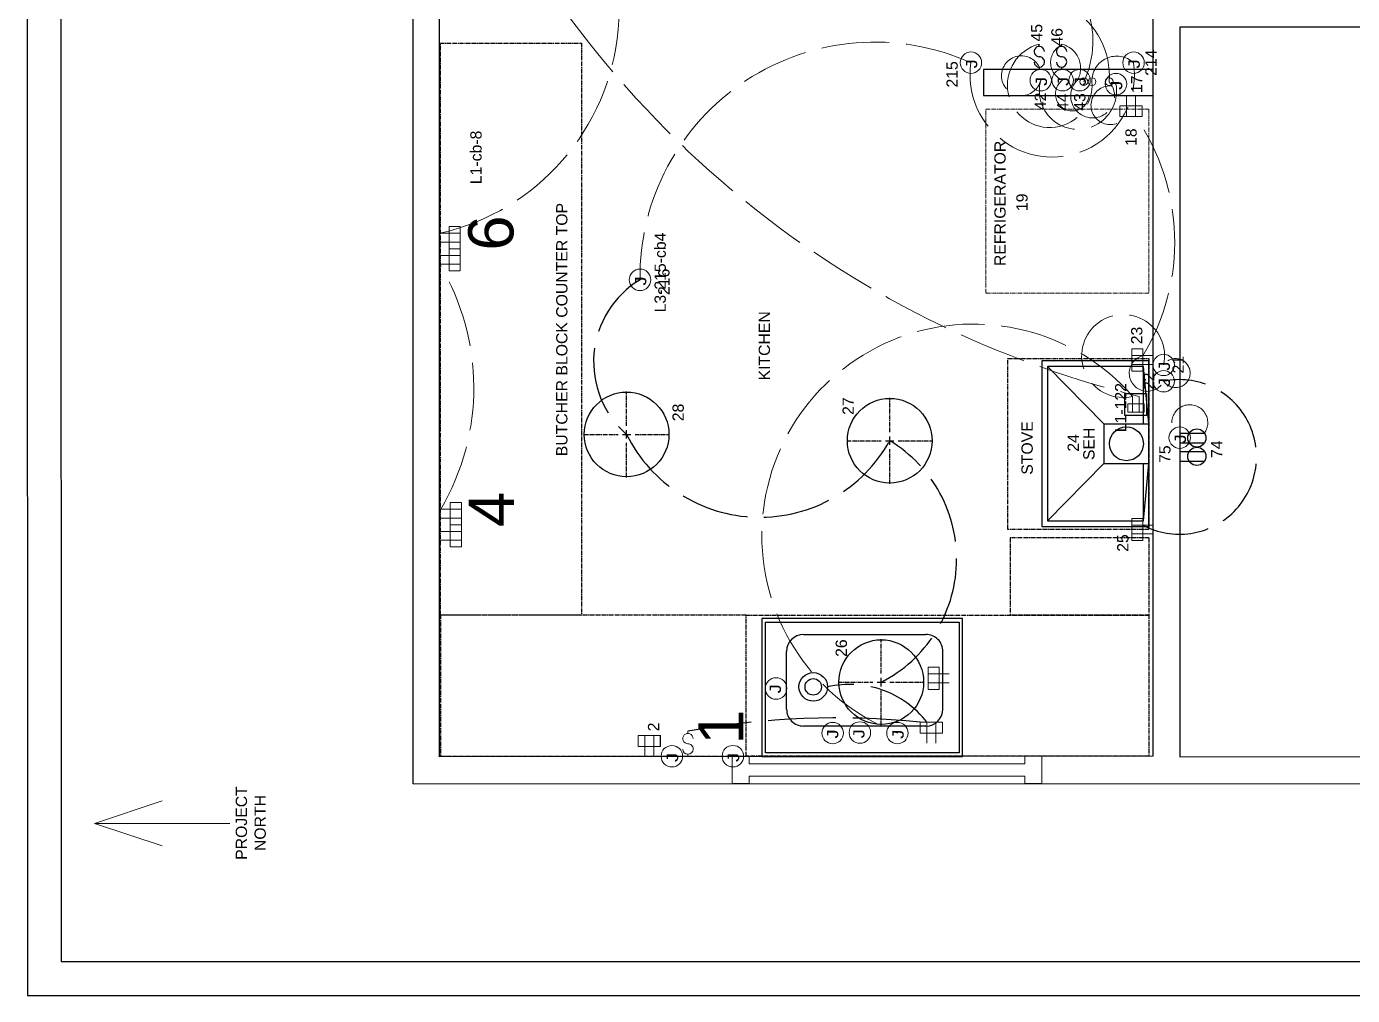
# Model space of a CAD drawing. Header units: inches. Extents: x -601 to 0, y 0 to 495.
# Drawn here: x -600.5 to -365.6, y 0 to 171.6 of the extents above; entities that cross this region are included whole.
import ezdxf

# ---------------------------------------------------------------- set-up
doc = ezdxf.new("R2010")
doc.units = ezdxf.units.IN
doc.header["$MEASUREMENT"] = 0
doc.linetypes.add('ACAD_ISO02W100', pattern=[15, 12, -3])
doc.linetypes.add('CENTER2', pattern=[1.125, 0.75, -0.125, 0.125, -0.125])
doc.layers.get('0').update_dxf_attribs({"color": 1, "lineweight": 9})
for name, color, linetype, lineweight in [('00-page-edge', 7, 'Continuous', 9), ('A201-Floorplan-2nd-floor', 7, 'Continuous', 9), ('A201-Text', 7, 'Continuous', 9), ('E201-Electrical-2nd-floor', 7, 'Continuous', 9), ('E301-Electrical-attic', 7, 'Continuous', 9)]:
    doc.layers.add(name, color=color, linetype=linetype, lineweight=lineweight)
doc.styles.add('Reg', font='Courier New.ttf', dxfattribs={"height": 1})
doc.styles.get("Standard").update_dxf_attribs({"font": 'Arial.ttf', "height": 2})

# ---------------------------------------------------------------- blocks, each defined once
blk = doc.blocks.new('refrigerator')
at = {"layer": 'A201-Floorplan-2nd-floor', "linetype": 'CENTER2'}
blk.add_lwpolyline([(0, 0), (-32.625, 0), (-32.625, 28.925), (0, 28.925)], close=True, dxfattribs=at)
blk = doc.blocks.new('stove')
at = {"layer": 'A201-Floorplan-2nd-floor', "linetype": 'CENTER2', "lineweight": 30}
blk.add_lwpolyline([(-30.27, 25), (0, 25), (0, 0), (-30.27, 0)], close=True, dxfattribs=at)
blk = doc.blocks.new('L2-switch-1')
at = {"layer": 'E201-Electrical-2nd-floor'}
for p, q in [((0.41, 0, -43.5), (0, 0, -43.5)), ((4.08, 0, -43.5), (4.49, 0, -43.5))]:
    blk.add_line(p, q, dxfattribs=at)
for centre, start, end in [((1.32, 0, -43.5), 90, 270), ((3.17, 0, -43.5), 270, 180), ((1.34, 0, -43.5), 270, 0)]:
    blk.add_arc(centre, 0.916, start, end, dxfattribs=at)
blk = doc.blocks.new('L2-gfci-duplex-2')
at = {"layer": 'E201-Electrical-2nd-floor'}
for p, q in [((0, 0, -43.5), (3.72, 0, -43.5)), ((3.72, 1.18, -43.5), (1.79, 1.18, -43.5)), ((1.79, -2.75, -43.5), (1.79, 1.18, -43.5)), ((0, -1.57, -43.5), (3.72, -1.57, -43.5))]:
    blk.add_line(p, q, dxfattribs=at)
at = {"layer": 'E201-Electrical-2nd-floor', "elevation": -43.5}
blk.add_lwpolyline([(1.79, -2.75), (1.79, 1.18), (3.72, 1.18), (3.72, -2.75)], close=True, dxfattribs=at)
blk = doc.blocks.new('L2-north-kitchen-butcher-block')
at = {"layer": 'A201-Floorplan-2nd-floor', "linetype": 'CENTER2', "lineweight": 30}
blk.add_lwpolyline([(0, -25), (-101.32, -25), (-101.32, 0), (0, 0)], close=True, dxfattribs=at)
blk = doc.blocks.new('L2-kitchen-NW-butcher-block')
at = {"layer": 'A201-Floorplan-2nd-floor', "linetype": 'CENTER2', "lineweight": 30}
blk.add_lwpolyline([(25, -54.19), (25, 0), (0, 0), (0, -54.19)], close=True, dxfattribs=at)
blk = doc.blocks.new('L2-kitchen-butcher-block-sink')
at = {"layer": 'A201-Floorplan-2nd-floor', "linetype": 'CENTER2', "lineweight": 30}
blk.add_lwpolyline([(0, 71.3625), (25, 71.3625), (25, 0), (0, 0)], close=True, dxfattribs=at)
blk = doc.blocks.new('L2-butcher-block-west-stove')
at = {"layer": 'A201-Floorplan-2nd-floor', "linetype": 'CENTER2', "lineweight": 30}
for p, q in [((13.69, 24.62), (0, 24.62)), ((0, 0), (0, 24.62)), ((13.69, 0), (13.69, 24.62)), ((13.69, 0), (0, 0))]:
    blk.add_line(p, q, dxfattribs=at)
blk = doc.blocks.new('smart-hood')
at = {"lineweight": 30}
for p, q in [((11.15625, 8), (11.15625, 0)), ((18.15625, 8), (11.15625, 8)), ((18.15625, 8), (18.15625, 0))]:
    blk.add_line(p, q, dxfattribs=at)
blk.add_lwpolyline([(0, 0), (29.3125, 0), (29.3125, 19), (0, 19)], close=True, dxfattribs=at)
blk.add_lwpolyline([(18.15625, 1), (28.3125, 1), (28.3125, 18), (1, 18), (1, 1), (11.15625, 1)], dxfattribs=at)
blk.add_circle((14.65625, 4), 3, dxfattribs=at)
blk = doc.blocks.new('L2-stove-exhaust-hood')
at = {"layer": 'A201-Floorplan-2nd-floor', "lineweight": 30}
for p, q in [((0, 8), (-10.15625, 18)), ((17.15625, 18), (7, 8)), ((-10.15625, 1), (0, 0)), ((7, 0), (17.15625, 1))]:
    blk.add_line(p, q, dxfattribs=at)
blk.add_blockref('smart-hood', (-11.15625, 0), dxfattribs=at)
blk = doc.blocks.new('L2-gfci-duplex-4')
at = {"layer": 'E201-Electrical-2nd-floor'}
for p, q in [((-3.92, 0, -48.88), (-3.92, -1.96, -48.88)), ((3.92, 0, -48.88), (-3.92, 0, -48.88)), ((-2.75, 1.76, -48.88), (-2.75, -1.96, -48.88)), ((-1.18, 1.76, -48.88), (-1.18, -1.96, -48.88)), ((0, -1.96, -48.88), (0, 0, -48.88)), ((1.18, 1.7, -48.88), (1.18, -1.96, -48.88)), ((2.75, 1.7, -48.88), (2.75, -1.96, -48.88)), ((3.92, -1.96, -48.88), (3.92, 0, -48.88)), ((-3.92, -1.96, -48.88), (3.92, -1.96, -48.88))]:
    blk.add_line(p, q, dxfattribs=at)
blk = doc.blocks.new('L2-gfci-duplex-6')
at = {"layer": 'E201-Electrical-2nd-floor'}
for p, q in [((-3.92, 0, -49.38), (-3.92, -1.96, -49.38)), ((3.92, 0, -49.38), (-3.92, 0, -49.38)), ((-2.75, 1.69, -49.38), (-2.75, -1.96, -49.38)), ((-1.18, 1.69, -49.38), (-1.18, -1.96, -49.38)), ((0, -1.96, -49.38), (0, 0, -49.38)), ((1.18, 1.7, -49.38), (1.18, -1.96, -49.38)), ((2.75, 1.7, -49.38), (2.75, -1.96, -49.38)), ((3.92, -1.96, -49.38), (3.92, 0, -49.38)), ((-3.92, -1.96, -49.38), (3.92, -1.96, -49.38))]:
    blk.add_line(p, q, dxfattribs=at)
blk = doc.blocks.new('L2-gfci-duplex-10')
at = {"layer": 'E201-Electrical-2nd-floor'}
for p, q in [((3.72, 2.75), (1.79, 2.75)), ((1.79, -1.18), (1.79, 2.75)), ((0, 1.57), (3.72, 1.57)), ((0, 0), (3.72, 0))]:
    blk.add_line(p, q, dxfattribs=at)
blk.add_lwpolyline([(1.79, -1.18), (1.79, 2.75), (3.72, 2.75), (3.72, -1.18)], close=True, dxfattribs=at)
blk = doc.blocks.new('L2-gfci-duplex-9')
at = {"layer": 'E201-Electrical-2nd-floor'}
for p, q in [((0, 0), (0, -1.94)), ((3.92, 0), (0, 0)), ((1.18, -3.72), (1.18, 0)), ((2.75, -3.72), (2.75, 0)), ((3.92, -1.94), (3.92, 0)), ((3.92, -1.94), (0, -1.94))]:
    blk.add_line(p, q, dxfattribs=at)
blk = doc.blocks.new('L2-cabinet-holding-kitchen-sink')
at = {"layer": 'A201-Floorplan-2nd-floor', "lineweight": -3}
for points in [[(0, 0), (0, 35.56), (-24.42, 35.56), (-24.4, 0)], [(-23.77, 0.62), (-23.8, 34.94), (-0.63, 34.94), (-0.63, 0.62)]]:
    blk.add_lwpolyline(points, close=True, dxfattribs=at)
blk = doc.blocks.new('L2-insinkerator')
at = {"layer": 'E201-Electrical-2nd-floor', "lineweight": -3}
blk.add_circle((0, 2.53), 2.53, dxfattribs=at)
blk = doc.blocks.new('L2-kitchen-sink-and-drain')
at = {"layer": 'A201-Floorplan-2nd-floor', "lineweight": -3}
for p, q in [((-3.9375, 4.71875), (6.28125, 4.71875)), ((-6.9375, -19.96875), (-6.9375, 1.71875)), ((9.28125, 1.71875), (9.28125, -19.96875)), ((-3.9375, -22.96875), (6.28125, -22.96875))]:
    blk.add_line(p, q, dxfattribs=at)
blk.add_circle((0, 0), 1.45459, dxfattribs=at)
for centre, start, end in [((-3.9375, 1.71875), 90, 180), ((6.28125, 1.71875), 0, 90), ((-3.9375, -19.96875), 180, 270), ((6.28125, -19.96875), 270, 0)]:
    blk.add_arc(centre, 3, start, end, dxfattribs=at)
blk = doc.blocks.new('L2-gfci-duplex-18')
at = {"layer": 'E201-Electrical-2nd-floor'}
for p, q in [((-3.72, 2.75, -29.75), (-1.79, 2.75, -29.75)), ((-1.79, 2.75, -29.75), (-3.72, 2.75, -29.75)), ((-3.72, 2.75, -29.75), (-3.72, -1.18, -29.75)), ((-1.79, 2.75, -29.75), (-1.79, -1.18, -29.75)), ((0, 1.57, -29.75), (-3.72, 1.57, -29.75)), ((0, 1.57, -29.75), (-3.72, 1.57, -29.75)), ((0, 0, -29.75), (-3.72, 0, -29.75)), ((-3.72, -1.18, -29.75), (-1.79, -1.18, -29.75))]:
    blk.add_line(p, q, dxfattribs=at)
blk = doc.blocks.new('L2-gfci-duplex-23')
at = {"layer": 'E201-Electrical-2nd-floor'}
for p, q in [((-1.18, 3.72, -56.5), (-1.18, 1.79, -56.5)), ((2.75, 3.72, -56.5), (-1.18, 3.72, -56.5)), ((0, 0, -56.5), (0, 3.72, -56.5)), ((1.57, 0, -56.5), (1.57, 3.72, -56.5)), ((2.75, 1.79, -56.5), (2.75, 3.72, -56.5)), ((2.75, 1.79, -56.5), (-1.18, 1.79, -56.5))]:
    blk.add_line(p, q, dxfattribs=at)
blk = doc.blocks.new('L2-j-box-22')
at = {"layer": 'E201-Electrical-2nd-floor'}
blk.add_circle((0, -1.9), 1.9, dxfattribs=at)
at = {"layer": 'E201-Electrical-2nd-floor', "lineweight": 5, "style": 'Reg'}
blk.add_text('J', height=2, dxfattribs=at).set_placement((-1.25, -3.01))
blk = doc.blocks.new('L2-j-box-21')
at = {"layer": 'E201-Electrical-2nd-floor'}
blk.add_circle((0, -1.9), 1.9, dxfattribs=at)
at = {"layer": 'E201-Electrical-2nd-floor', "lineweight": 5, "style": 'Reg'}
blk.add_text('J', height=2, dxfattribs=at).set_placement((-1.25, -3.01))
blk = doc.blocks.new('L2-gfci-duplex-25')
at = {"layer": 'E201-Electrical-2nd-floor'}
for p, q in [((-1.18, 3.72, -56.5), (-1.18, 1.79, -56.5)), ((2.75, 3.72, -56.5), (-1.18, 3.72, -56.5)), ((0, 0, -56.5), (0, 3.72, -56.5)), ((1.57, 0, -56.5), (1.57, 3.72, -56.5)), ((2.75, 1.79, -56.5), (2.75, 3.72, -56.5)), ((2.75, 1.79, -56.5), (-1.18, 1.79, -56.5))]:
    blk.add_line(p, q, dxfattribs=at)
blk = doc.blocks.new('*U117')
at = {"layer": 'E201-Electrical-2nd-floor', "color": 0, "linetype": 'CENTER2', "lineweight": -3, "transparency": 16777216}
for p, q in [((0, 1.5), (0, 7.62)), ((-7.62, 0), (-1.5, 0)), ((1.5, 0), (7.62, 0)), ((0, -7.62), (0, -1.5))]:
    blk.add_line(p, q, dxfattribs=at)
at = {"layer": 'E201-Electrical-2nd-floor', "color": 0, "linetype": 'Continuous', "lineweight": -3, "transparency": 16777216}
for p, q in [((-0.75, 0), (0.75, 0)), ((0, -0.75), (0, 0.75))]:
    blk.add_line(p, q, dxfattribs=at)
blk = doc.blocks.new('L2-ceiling-led-26')
at = {"layer": 'E201-Electrical-2nd-floor', "lineweight": -3}
blk.add_circle((0, 0, -94.5), 7.5, dxfattribs=at)
at = {"layer": 'E201-Electrical-2nd-floor', "linetype": 'CENTER2', "lineweight": -3, "rotation": 270}
blk.add_blockref('*U117', (0, 0, -94.5), dxfattribs=at)
blk = doc.blocks.new('*U119')
at = {"layer": 'E201-Electrical-2nd-floor', "color": 0, "linetype": 'CENTER2', "lineweight": -3, "transparency": 16777216}
for p, q in [((0, 1.5), (0, 7.62)), ((-7.62, 0), (-1.5, 0)), ((1.5, 0), (7.62, 0)), ((0, -7.62), (0, -1.5))]:
    blk.add_line(p, q, dxfattribs=at)
at = {"layer": 'E201-Electrical-2nd-floor', "color": 0, "linetype": 'Continuous', "lineweight": -3, "transparency": 16777216}
for p, q in [((-0.75, 0), (0.75, 0)), ((0, -0.75), (0, 0.75))]:
    blk.add_line(p, q, dxfattribs=at)
blk = doc.blocks.new('L2-ceiling-led-27')
at = {"layer": 'E201-Electrical-2nd-floor', "lineweight": -3}
blk.add_circle((0, 0, -93.5), 7.5, dxfattribs=at)
at = {"layer": 'E201-Electrical-2nd-floor', "linetype": 'CENTER2', "lineweight": -3, "rotation": 270}
blk.add_blockref('*U119', (0, 0, -93.5), dxfattribs=at)
blk = doc.blocks.new('*U121')
at = {"layer": 'E201-Electrical-2nd-floor', "color": 0, "linetype": 'CENTER2', "lineweight": -3, "transparency": 16777216}
for p, q in [((0, 1.5), (0, 7.62)), ((-7.62, 0), (-1.5, 0)), ((1.5, 0), (7.62, 0)), ((0, -7.62), (0, -1.5))]:
    blk.add_line(p, q, dxfattribs=at)
at = {"layer": 'E201-Electrical-2nd-floor', "color": 0, "linetype": 'Continuous', "lineweight": -3, "transparency": 16777216}
for p, q in [((-0.75, 0), (0.75, 0)), ((0, -0.75), (0, 0.75))]:
    blk.add_line(p, q, dxfattribs=at)
blk = doc.blocks.new('L2-ceiling-led-28')
at = {"layer": 'E201-Electrical-2nd-floor', "lineweight": -3}
blk.add_circle((0, 0, -93.88), 7.5, dxfattribs=at)
at = {"layer": 'E201-Electrical-2nd-floor', "linetype": 'CENTER2', "lineweight": -3, "rotation": 270}
blk.add_blockref('*U121', (0, 0, -93.88), dxfattribs=at)
blk = doc.blocks.new('L2-j-box-14')
at = {"layer": 'E201-Electrical-2nd-floor'}
blk.add_circle((0, -1.9), 1.9, dxfattribs=at)
at = {"layer": 'E201-Electrical-2nd-floor', "lineweight": 5, "style": 'Reg'}
blk.add_text('J', height=2, dxfattribs=at).set_placement((-1.1, -2.75))
blk = doc.blocks.new('L2-j-box-13')
at = {"layer": 'E201-Electrical-2nd-floor'}
blk.add_circle((0, 0), 1.9, dxfattribs=at)
at = {"layer": 'E201-Electrical-2nd-floor', "lineweight": 5, "style": 'Reg'}
blk.add_text('J', height=2, dxfattribs=at).set_placement((-1.2, -0.98))
blk = doc.blocks.new('L2-j-box-12')
at = {"layer": 'E201-Electrical-2nd-floor'}
blk.add_circle((0, 0), 1.9, dxfattribs=at)
at = {"layer": 'E201-Electrical-2nd-floor', "lineweight": 5, "style": 'Reg'}
blk.add_text('J', height=2, dxfattribs=at).set_placement((-1.25, -0.82))
blk = doc.blocks.new('L2-j-box-11')
at = {"layer": 'E201-Electrical-2nd-floor'}
blk.add_circle((0, 0), 1.9, dxfattribs=at)
at = {"layer": 'E201-Electrical-2nd-floor', "lineweight": 5, "style": 'Reg'}
blk.add_text('J', height=2, dxfattribs=at).set_placement((-1.25, -1.11))
blk = doc.blocks.new('L2-j-box-15')
at = {"layer": 'E201-Electrical-2nd-floor'}
blk.add_circle((0, 0), 1.9, dxfattribs=at)
at = {"layer": 'E201-Electrical-2nd-floor', "lineweight": 5, "style": 'Reg'}
blk.add_text('J', height=2, dxfattribs=at).set_placement((-1.25, -1.11))
blk = doc.blocks.new('L2-j-box-16')
at = {"layer": 'E201-Electrical-2nd-floor'}
blk.add_circle((0, 0), 1.9, dxfattribs=at)
at = {"layer": 'E201-Electrical-2nd-floor', "lineweight": 5, "style": 'Reg'}
blk.add_text('J', height=2, dxfattribs=at).set_placement((-1.25, -1.11))
blk = doc.blocks.new('L2-j-box-42')
at = {"layer": 'E201-Electrical-2nd-floor'}
blk.add_circle((-1.9, 0, -67.12), 1.9, dxfattribs=at)
at = {"layer": 'E201-Electrical-2nd-floor', "lineweight": 5, "style": 'Reg'}
blk.add_text('J', height=2, dxfattribs=at).set_placement((-3.15, -1.11, -67.12))
blk = doc.blocks.new('L2-j-box-44')
at = {"layer": 'E201-Electrical-2nd-floor'}
blk.add_circle((-1.9, 0, -75.62), 1.9, dxfattribs=at)
at = {"layer": 'E201-Electrical-2nd-floor', "lineweight": 5, "style": 'Reg'}
blk.add_text('J', height=2, dxfattribs=at).set_placement((-3.15, -1.11, -75.62))
blk = doc.blocks.new('L2-j-box-43')
at = {"layer": 'E201-Electrical-2nd-floor'}
blk.add_circle((-1.9, 0, -67.25), 1.9, dxfattribs=at)
at = {"layer": 'E201-Electrical-2nd-floor', "lineweight": 5, "style": 'Reg'}
blk.add_text('J', height=2, dxfattribs=at).set_placement((-3.15, -1.11, -67.25))
blk = doc.blocks.new('L2-j-box-17')
at = {"layer": 'E201-Electrical-2nd-floor'}
blk.add_circle((1.9, 0, -52.62), 1.9, dxfattribs=at)
at = {"layer": 'E201-Electrical-2nd-floor', "lineweight": 5, "style": 'Reg'}
blk.add_text('J', height=2, dxfattribs=at).set_placement((0.65, -1.11, -52.62))
blk = doc.blocks.new('L2-switch-45')
at = {"layer": 'E201-Electrical-2nd-floor', "lineweight": -3}
for p, q in [((0.41, 0, -45.25), (0, 0, -45.25)), ((4.08, 0, -45.25), (4.49, 0, -45.25))]:
    blk.add_line(p, q, dxfattribs=at)
for centre, start, end in [((1.32, 0, -45.25), 90, 270), ((3.17, 0, -45.25), 270, 180), ((1.34, 0, -45.25), 270, 0)]:
    blk.add_arc(centre, 0.916, start, end, dxfattribs=at)
blk = doc.blocks.new('L2-switch-46')
at = {"layer": 'E201-Electrical-2nd-floor', "lineweight": -3}
for p, q in [((0.41, 0, -45), (0, 0, -45)), ((4.08, 0, -45), (4.49, 0, -45))]:
    blk.add_line(p, q, dxfattribs=at)
for centre, start, end in [((1.32, 0, -45), 90, 270), ((3.17, 0, -45), 270, 180), ((1.34, 0, -45), 270, 0)]:
    blk.add_arc(centre, 0.916, start, end, dxfattribs=at)
blk = doc.blocks.new('L2-j-box-77')
at = {"layer": 'E201-Electrical-2nd-floor'}
blk.add_circle((1.9, 0, -8), 1.9, dxfattribs=at)
at = {"layer": 'E201-Electrical-2nd-floor', "lineweight": 5, "style": 'Reg'}
blk.add_text('J', height=2, dxfattribs=at).set_placement((0.65, -1.11, -8))
blk = doc.blocks.new('L3-attic-j-box-215')
at = {"layer": 'E301-Electrical-attic'}
blk.add_circle((0, 0), 1.9, dxfattribs=at)
at = {"layer": 'E301-Electrical-attic', "lineweight": 5, "style": 'Reg'}
blk.add_text('J', height=2, dxfattribs=at).set_placement((-1.25, -1.11))
blk = doc.blocks.new('L1-gfci-122')
at = {"layer": 'E201-Electrical-2nd-floor', "lineweight": 30}
for p, q in [((-2.06, -2.48), (-2.06, 1.37)), ((-2.06, 1.37), (-0.08, 1.37)), ((-0.08, 1.37), (1.85, 1.37)), ((1.85, 1.37), (1.85, -2.48)), ((1.85, -2.48), (-2.06, -2.48))]:
    blk.add_line(p, q, dxfattribs=at)
at = {"layer": 'E201-Electrical-2nd-floor'}
for p, q in [((-1.44, 0.87), (0, 0.87)), ((-1.44, -2.03), (-1.44, 0.87)), ((1.32, 0), (-1.44, 0)), ((0, -2.03), (0, 0.87)), ((1.32, -1.16), (-1.44, -1.16)), ((0, -2.03), (-1.44, -2.03))]:
    blk.add_line(p, q, dxfattribs=at)
blk = doc.blocks.new('*U372')
at = {"layer": 'E301-Electrical-attic', "color": 0, "linetype": 'CENTER2', "lineweight": -3, "transparency": 16777216}
for p, q in [((0, 1.5), (0, 7.62)), ((-7.62, 0), (-1.5, 0)), ((1.5, 0), (7.62, 0)), ((0, -7.62), (0, -1.5))]:
    blk.add_line(p, q, dxfattribs=at)
at = {"layer": 'E301-Electrical-attic', "color": 0, "linetype": 'Continuous', "lineweight": -3, "transparency": 16777216}
for p, q in [((-0.75, 0), (0.75, 0)), ((0, -0.75), (0, 0.75))]:
    blk.add_line(p, q, dxfattribs=at)
blk = doc.blocks.new('L2-led-26')
at = {"layer": 'E301-Electrical-attic', "lineweight": -3}
blk.add_circle((0, 0), 7.5, dxfattribs=at)
at = {"layer": 'E301-Electrical-attic', "linetype": 'CENTER2', "lineweight": -3, "rotation": 270}
blk.add_blockref('*U372', (0, 0), dxfattribs=at)
blk = doc.blocks.new('*U373')
at = {"layer": 'E301-Electrical-attic', "color": 0, "linetype": 'CENTER2', "lineweight": -3, "transparency": 16777216}
for p, q in [((0, 1.5), (0, 7.62)), ((-7.62, 0), (-1.5, 0)), ((1.5, 0), (7.62, 0)), ((0, -7.62), (0, -1.5))]:
    blk.add_line(p, q, dxfattribs=at)
at = {"layer": 'E301-Electrical-attic', "color": 0, "linetype": 'Continuous', "lineweight": -3, "transparency": 16777216}
for p, q in [((-0.75, 0), (0.75, 0)), ((0, -0.75), (0, 0.75))]:
    blk.add_line(p, q, dxfattribs=at)
blk = doc.blocks.new('L2-led-27')
at = {"layer": 'E301-Electrical-attic', "lineweight": -3}
blk.add_circle((0, 0), 7.5, dxfattribs=at)
at = {"layer": 'E301-Electrical-attic', "linetype": 'CENTER2', "lineweight": -3, "rotation": 270}
blk.add_blockref('*U373', (0, 0), dxfattribs=at)
blk = doc.blocks.new('*U375')
at = {"layer": 'E301-Electrical-attic', "color": 0, "linetype": 'CENTER2', "lineweight": -3, "transparency": 16777216}
for p, q in [((0, 1.5), (0, 7.62)), ((-7.62, 0), (-1.5, 0)), ((1.5, 0), (7.62, 0)), ((0, -7.62), (0, -1.5))]:
    blk.add_line(p, q, dxfattribs=at)
at = {"layer": 'E301-Electrical-attic', "color": 0, "linetype": 'Continuous', "lineweight": -3, "transparency": 16777216}
for p, q in [((-0.75, 0), (0.75, 0)), ((0, -0.75), (0, 0.75))]:
    blk.add_line(p, q, dxfattribs=at)
blk = doc.blocks.new('L2-led-28')
at = {"layer": 'E301-Electrical-attic', "lineweight": -3}
blk.add_circle((0, 0), 7.5, dxfattribs=at)
at = {"layer": 'E301-Electrical-attic', "linetype": 'CENTER2', "lineweight": -3, "rotation": 270}
blk.add_blockref('*U375', (0, 0), dxfattribs=at)
blk = doc.blocks.new('L3-215')
at = {"layer": 'E201-Electrical-2nd-floor'}
blk.add_circle((0, 0), 1.9, dxfattribs=at)
at = {"layer": 'E201-Electrical-2nd-floor', "lineweight": 5, "style": 'Reg'}
blk.add_text('J', height=2, dxfattribs=at).set_placement((-1.25, -1.11))
blk = doc.blocks.new('L2-44')
at = {"layer": 'E301-Electrical-attic'}
blk.add_circle((0, 0), 1.9, dxfattribs=at)
at = {"layer": 'E301-Electrical-attic', "lineweight": 5, "style": 'Reg'}
blk.add_text('J', height=2, dxfattribs=at).set_placement((-1.25, -1.11))
blk = doc.blocks.new('L2-46')
at = {"layer": 'E301-Electrical-attic', "lineweight": -3}
for p, q in [((0.41, 0), (0, 0)), ((4.08, 0), (4.49, 0))]:
    blk.add_line(p, q, dxfattribs=at)
for centre, start, end in [((1.32, 0), 90, 270), ((3.17, 0), 270, 180), ((1.34, 0), 270, 0)]:
    blk.add_arc(centre, 0.916, start, end, dxfattribs=at)
blk = doc.blocks.new('L2-43')
at = {"layer": 'E301-Electrical-attic'}
blk.add_circle((0, 0), 1.9, dxfattribs=at)
at = {"layer": 'E301-Electrical-attic', "lineweight": 5, "style": 'Reg'}
blk.add_text('J', height=2, dxfattribs=at).set_placement((-1.25, -1.11))
blk = doc.blocks.new('L2-45')
at = {"layer": 'E301-Electrical-attic', "lineweight": -3}
for p, q in [((0.41, 0), (0, 0)), ((4.08, 0), (4.49, 0))]:
    blk.add_line(p, q, dxfattribs=at)
for centre, start, end in [((1.32, 0), 90, 270), ((3.17, 0), 270, 180), ((1.34, 0), 270, 0)]:
    blk.add_arc(centre, 0.916, start, end, dxfattribs=at)
blk = doc.blocks.new('L2-kitchen-window')
at = {"layer": 'A201-Floorplan-2nd-floor'}
for p, q in [((-0.03, 54.87), (-4.83, 54.87)), ((-0.03, 54.88), (-0.03, 51.87)), ((-3.51, 51.87), (-4.83, 51.87)), ((-3.51, 51.87), (-3.51, 3)), ((-0.03, 51.87), (-1.31, 51.87)), ((-1.31, 51.87), (-1.31, 3)), ((-4.82, 3), (-3.51, 3)), ((-1.31, 3), (0, 3)), ((0, 3), (0, 0)), ((0, 0), (-4.82, 0))]:
    blk.add_line(p, q, dxfattribs=at)
at = {"layer": 'A201-Floorplan-2nd-floor', "lineweight": 30}
for p, q in [((-4.83, 54.87), (-4.83, 51.87)), ((-4.82, 3), (-4.82, 0))]:
    blk.add_line(p, q, dxfattribs=at)
blk = doc.blocks.new('attic-j-box-213')
at = {"layer": 'E301-Electrical-attic'}
blk.add_circle((0, 0), 1.9, dxfattribs=at)
at = {"layer": 'E301-Electrical-attic', "lineweight": 5, "style": 'Reg'}
blk.add_text('J', height=2, dxfattribs=at).set_placement((-1.25, -1.11))
blk = doc.blocks.new('attic-j-box-214')
at = {"layer": 'E301-Electrical-attic'}
blk.add_circle((0, 0), 1.9, dxfattribs=at)
at = {"layer": 'E301-Electrical-attic', "lineweight": 5, "style": 'Reg'}
blk.add_text('J', height=2, dxfattribs=at).set_placement((-1.25, -1.11))
blk = doc.blocks.new('north-arrow')
at = {"layer": '00-page-edge', "lineweight": 5}
for points in [[(-3.99, -12), (0, 0), (4, -12)], [(0, 0), (0, -12), (0, -24)]]:
    blk.add_lwpolyline(points, dxfattribs=at)

msp = doc.modelspace()

# ---------------------------------------------------------------- linework, layer by layer
at = {"layer": '00-page-edge', "lineweight": -3}
for p, q in [((-600.53, 495.14), (-600.36, 0)), ((-594.53, 489.14), (-594.37, 6)), ((-594.37, 6), (-62.27, 6)), ((-600.36, 0), (0, 0))]:
    msp.add_line(p, q, dxfattribs=at)
at = {"layer": 'A201-Floorplan-2nd-floor', "lineweight": -3}
for p, q in [((-532.05, 37.51), (-532.05, 358.91)), ((-400.95, 164.01), (-430.95, 164.01)), ((-430.95, 164.01), (-430.95, 159.37)), ((-430.95, 159.37), (-400.95, 159.37)), ((-532.05, 37.51), (-90.24, 37.61))]:
    msp.add_line(p, q, dxfattribs=at)
msp.add_lwpolyline([(-400.95, 176.28), (-400.95, 42.37), (-527.33, 42.29), (-527.33, 354.16), (-232.13, 354.16), (-232.13, 245.1), (-169.29, 245.1), (-169.29, 220.6), (-182.84, 220.6), (-182.84, 154.85), (-218.17, 154.85), (-218.17, 176.28), (-400.96, 176.28)], dxfattribs=at)
msp.add_lwpolyline([(-396.21, 42.26), (-252.08, 42.31), (-252.08, 95.38), (-222.92, 95.38), (-222.92, 171.53), (-396.21, 171.53)], close=True, dxfattribs=at)
at = {"layer": 'E201-Electrical-2nd-floor', "lineweight": -3}
for p, q in [((-396.21, 99.61), (-391.82, 99.61)), ((-396.21, 97.88), (-391.81, 97.88)), ((-396.21, 96.36), (-391.82, 96.36)), ((-396.21, 94.63), (-391.81, 94.63)), ((-488.2, 44.1), (-488.2, 46.04))]:
    msp.add_line(p, q, dxfattribs=at)
for centre in [(-393.17, 98.74), (-393.17, 95.49)]:
    msp.add_circle(centre, 1.61, dxfattribs=at)
at = {"layer": 'E201-Electrical-2nd-floor', "linetype": 'ACAD_ISO02W100', "lineweight": 5}
for centre, radius, start, end in [((-408.11, 100.84), 163, 348.7833, 136.9245), ((-536.17, 174.66), 40.64, 282.571, 67.3646), ((-361.34, 278.72), 177.66, 202.0017, 256.31), ((-424.26, 162.9), 3.52, 25.4042, 346.984), ((-414.24, 160.24), 6.84, 164.1731, 9.7936), ((-408.49, 157.68), 3.44, 89.5075, 326.7987), ((-435.93, 133.48), 38.84, 328.7264, 34.8092), ((-563.8, 107.65), 42.52, 329.5824, 30.9271), ((-406.23, 113.26), 7.35, 347.6063, 283.2229), ((-432.77, 81.45), 37.47, 41.1395, 248.9673), ((-401.93, 110.21), 3.21, 104.602, 333.6628), ((-396.93, 110.24), 2.57, 214.2725, 145.7275), ((-394.42, 101.44), 3.19, 324.7622, 236.0968)]:
    msp.add_arc(centre, radius, start, end, dxfattribs=at)
at = {"layer": 'E201-Electrical-2nd-floor', "linetype": 'ACAD_ISO02W100', "lineweight": -3}
for centre, radius, start, end in [((-483.08, 112.2), 16.97, 120.9985, 229.0846), ((-396.28, 95.38), 13.69, 241.8353, 101.7012), ((-470.59, 111.03), 26.33, 206.285, 330.9506), ((-460.19, 77.29), 24.46, 297.0306, 58.9503), ((-454.72, 37.68), 17.42, 38.02, 102.9037), ((-457.07, -98), 147.17, 84.1906, 100.2782)]:
    msp.add_arc(centre, radius, start, end, dxfattribs=at)
at = {"layer": 'E301-Electrical-attic', "lineweight": 5}
for centre in [(-413.2, 161.84), (-411.76, 161.84), (-408.7, 161.84)]:
    msp.add_circle(centre, 0.69, dxfattribs=at)
at = {"layer": 'E301-Electrical-attic', "linetype": 'ACAD_ISO02W100', "lineweight": 5}
for centre, radius, start, end in [((-428.41, 169.06), 16.83, 334.6052, 68.3637), ((-422.66, 162.84), 13.99, 355.9038, 122.6307), ((-450.24, 127.27), 41.59, 65.8084, 180.7222), ((-419.23, 161.23), 7.5, 104.2272, 4.6667), ((-415.68, 165.27), 3.4, 115.328, 248.1198), ((-418.13, 164.24), 4.37, 330.7517, 76.8243), ((-418.8, 163.05), 14.56, 171.5077, 8.4923), ((-407.37, 161.98), 4.39, 47.2193, 181.8761), ((-415.24, 159.66), 2.99, 124.8744, 46.8471), ((-411.64, 159.31), 3.88, 133.7673, 40.7059)]:
    msp.add_arc(centre, radius, start, end, dxfattribs=at)
at = {"layer": 'E301-Electrical-attic', "linetype": 'ACAD_ISO02W100', "lineweight": -3}
for centre, radius, start, end in [((-483.08, 112.2), 16.97, 120.9985, 229.0846), ((-470.59, 111.03), 26.33, 206.285, 330.9506), ((-460.19, 77.29), 24.46, 297.0306, 58.9503)]:
    msp.add_arc(centre, radius, start, end, dxfattribs=at)

# ---------------------------------------------------------------- block references
at = {"lineweight": -3, "rotation": 89.99999999999999}
for name, p in [('L2-north-kitchen-butcher-block', (-527.2, 168.69)), ('refrigerator', (-401.65, 157)), ('stove', (-401.65, 112.82)), ('L2-stove-exhaust-hood', (-401.65, 94.22)), ('L2-butcher-block-west-stove', (-401.65, 67.37)), ('L2-kitchen-sink-and-drain', (-461.14, 54.66)), ('L2-gfci-duplex-9', (-440.77, 54.2)), ('L2-gfci-duplex-10', (-439.42, 44.69)), ('L2-gfci-duplex-2', (-490.95, 42.31, 43.5))]:
    msp.add_blockref(name, p, dxfattribs=at)
at = {"lineweight": 5, "rotation": 89.99999999999999}
for name, p in [('attic-j-box-214', (-433.2, 165.21)), ('L2-45', (-421.08, 164.01)), ('attic-j-box-213', (-404.39, 165.21)), ('L2-cabinet-holding-kitchen-sink', (-434.67, 66.75)), ('L2-insinkerator', (-458.61, 54.66)), ('L2-kitchen-window', (-420.63, 42.36))]:
    msp.add_blockref(name, p, dxfattribs=at)
at = {"layer": '00-page-edge', "lineweight": 5, "rotation": 89.99999999999999}
msp.add_blockref('north-arrow', (-588.5, 30.47), dxfattribs=at)
at = {"layer": 'A201-Floorplan-2nd-floor', "lineweight": 5, "rotation": 89.99999999999999}
for name, p in [('L2-gfci-duplex-18', (-404.04, 159.37, 29.75)), ('L2-j-box-21', (-400.95, 111.68)), ('L2-j-box-22', (-400.95, 108.79)), ('L2-ceiling-led-28', (-494.2, 99.37, 93.88)), ('L2-ceiling-led-27', (-447.58, 98.25, 93.5)), ('L2-gfci-duplex-25', (-400.95, 81.75, 56.5)), ('L2-ceiling-led-26', (-449.08, 55.5, 94.5)), ('L2-j-box-14', (-469.61, 54.37)), ('L2-j-box-13', (-457.69, 46.47)), ('L2-j-box-12', (-452.88, 46.57)), ('L2-j-box-11', (-446.22, 46.47)), ('L2-j-box-16', (-486.19, 42.37)), ('L2-j-box-15', (-475.38, 42.38))]:
    msp.add_blockref(name, p, dxfattribs=at)
at = {"layer": 'A201-Floorplan-2nd-floor', "lineweight": -3, "rotation": 89.99999999999999}
for name, p in [('L2-kitchen-NW-butcher-block', (-527.2, 42.37)), ('L2-kitchen-butcher-block-sink', (-401.65, 42.37))]:
    msp.add_blockref(name, p, dxfattribs=at)
at = {"layer": 'E201-Electrical-2nd-floor', "lineweight": 5, "rotation": 89.99999999999999}
for name, p in [('L2-switch-45', (-421.08, 164.01, 45.25)), ('L2-switch-46', (-417.14, 164.01, 45)), ('L2-j-box-42', (-420.83, 164.01, 67.12)), ('L2-j-box-44', (-416.95, 164.01, 75.62)), ('L2-j-box-43', (-413.95, 164.01, 67.25)), ('L2-j-box-17', (-407.5, 159.51, 52.62)), ('L3-215', (-491.83, 126.75)), ('L2-gfci-duplex-23', (-400.95, 111.75, 56.5)), ('L1-gfci-122', (-404.55, 104.78)), ('L2-j-box-77', (-396.21, 96.89, 8))]:
    msp.add_blockref(name, p, dxfattribs=at)
at = {"layer": 'E201-Electrical-2nd-floor', "lineweight": -3, "rotation": 89.99999999999999}
for name, p in [('L2-gfci-duplex-6', (-525.63, 132.25, 49.38)), ('L2-gfci-duplex-4', (-525.44, 83.37, 48.88)), ('L2-switch-1', (-483.33, 42.32, 43.5))]:
    msp.add_blockref(name, p, dxfattribs=at)
at = {"layer": 'E301-Electrical-attic', "lineweight": 5, "rotation": 89.99999999999999}
for name, p in [('L2-46', (-417.14, 164.01)), ('L2-44', (-416.95, 162.11)), ('L2-43', (-413.95, 162.11)), ('L3-attic-j-box-215', (-491.83, 126.75)), ('L2-led-28', (-494.2, 99.37)), ('L2-led-27', (-447.58, 98.25)), ('L2-led-26', (-449.08, 55.5))]:
    msp.add_blockref(name, p, dxfattribs=at)

# ---------------------------------------------------------------- texts
at = {"layer": '00-page-edge', "lineweight": 5, "insert": (-560.78, 30.54), "char_height": 2, "width": 33.7721, "attachment_point": 5, "rotation": 90}
msp.add_mtext('PROJECT\\PNORTH', dxfattribs=at)
at = {"layer": 'A201-Text', "lineweight": 5}
for s, p in [('REFRIGERATOR', (-427.05, 129.19)), ('BUTCHER BLOCK COUNTER TOP', (-504.69, 95.51)), ('KITCHEN', (-468.8, 108.93)), ('STOVE', (-422.24, 92.23)), ('SEH', (-411.3, 94.83))]:
    msp.add_text(s, height=2, rotation=90, dxfattribs=at).set_placement(p)
at = {"layer": 'E201-Electrical-2nd-floor', "lineweight": 5}
for s, p in [('45', (-420.55, 168.96)), ('46', (-416.96, 168.24)), ('17', (-402.82, 159.83)), ('42', (-419.9, 156.81)), ('44', (-415.95, 156.66)), ('43', (-412.91, 156.7)), ('L1-cb-8', (-519.9, 143.7)), ('18', (-403.83, 150.47)), ('19', (-423.15, 138.93)), ('L3-215-cb4', (-487.26, 120.98)), ('23', (-402.82, 115.34)), ('21', (-395.49, 110.17)), ('22', (-400.68, 107.22)), ('27', (-453.95, 102.83)), ('28', (-484.08, 101.71)), ('24', (-414.07, 96.31)), ('75', (-397.84, 94.32)), ('74', (-388.65, 95.19)), ('25', (-405.29, 78.58)), ('26', (-455.17, 59.97))]:
    msp.add_text(s, height=2, rotation=90, dxfattribs=at).set_placement(p)
at = {"layer": 'E201-Electrical-2nd-floor', "lineweight": -3, "attachment_point": 1, "rotation": 90}
for s, insert, char_height in [('6', (-522.26, 131.93), 8), ('4', (-522.18, 82.98), 8), ('1', (-481.5, 44.43), 8), ('2', (-490.43, 46.79), 2)]:
    msp.add_mtext(s, dxfattribs=dict(at, insert=insert, char_height=char_height))
at = {"layer": 'E201-Electrical-2nd-floor', "lineweight": 5, "insert": (-407.66, 99.77), "char_height": 2, "attachment_point": 1, "rotation": 90}
msp.add_mtext('L1-122', dxfattribs=at)
at = {"layer": 'E301-Electrical-attic', "lineweight": 5}
for s, p in [('214', (-400.29, 162.87)), ('215', (-435.54, 160.81)), ('216', (-486.6, 124.06)), ('27', (-453.95, 102.83)), ('28', (-484.07, 101.7)), ('26', (-455.17, 59.96))]:
    msp.add_text(s, height=2, rotation=90, dxfattribs=at).set_placement(p)

doc.saveas('drawing.dxf')
